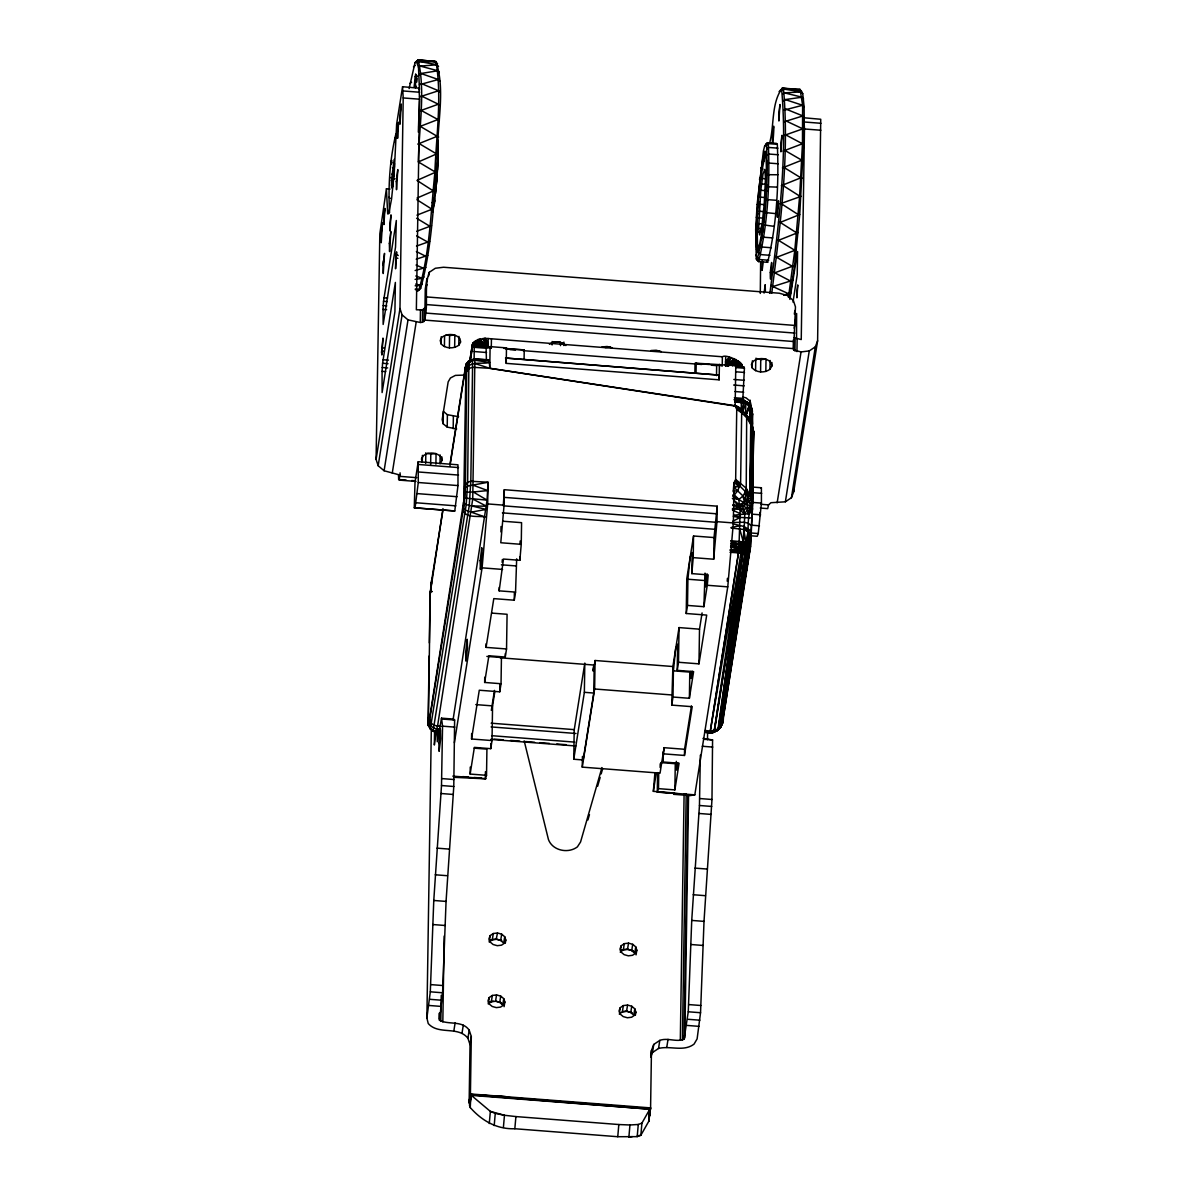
<?xml version="1.0" encoding="UTF-8"?>
<svg xmlns="http://www.w3.org/2000/svg" width="1197" height="1197" viewBox="0 0 1197 1197"><rect width="100%" height="100%" fill="white"/><g stroke="black" fill="none" stroke-linecap="round" stroke-linejoin="round"><path stroke-width="1.5" d="M439.419 732.31C432.027 733.447 426.611 726.474 428.167 719.517L429.139 656.001M449.997 464.346L465.199 368.526L466.351 363.963L468.91 360.731L466.77 363.544L465.453 484.067L464.212 503.458L428.586 726.085L428.331 723.093L430.247 729.197L466.217 504.64L467.653 482.271L468.91 360.731L474.895 358.786L489.229 359.893L489.768 368.302L735.407 406.097L741.138 409.913L741.676 412.815L740.599 482.795L737.726 490.875L734.285 494.885L732.818 494.974M467.832 363.469L468.416 361.21L474.895 358.786L472.74 499.014L437.563 726.055L435.843 732.04L435.469 730.544M752.359 411.843C752.778 404.661 742.873 397.269 734.584 399.349L744.519 400.83L749.726 405.603L749.711 421.329L752.09 425.115L752.03 410.421L749.711 418.381L752.09 425.115M723.257 716.554C724.619 726.579 715.028 735.916 704.928 731.951L709.761 732.759L710.36 730.783L738.729 551.428L744.22 552.55L748.454 550.934L750.07 548.989L752.374 508.411L753.452 430.92L750.175 420.506L744.235 412.815L750.175 420.506L750.758 423.364L749.681 493.344C748.559 500.78 740.404 506.705 732.968 504.85M758.644 228.447L760.798 190.278L762.983 174.134L764.793 169.39L765.496 177.964L764.27 203.46L762.235 223.031L759.556 234.911L758.644 228.447L762.205 228.717M705.242 730.394C711.617 731.891 719.636 730.245 722.345 723.631L750.519 547.313L752.404 509.832L751.536 498.147L751.671 425.204C750.923 419.354 738.25 402.97 734.33 406.367M437.459 169.989L438.117 149.7L437.294 143.505M767.172 169.735L767.112 160.578M788.449 297.425L794.808 250.293L799.641 196.069L802.469 143.745L802.633 105.276L800.12 89.506L782.269 88.099C771.347 102.747 774.294 124.219 770.03 141.441L769.985 141.83M789.811 297.933L794.539 265.824L799.731 214.547L804.294 130.069L804.115 106.817L802.723 93.635L800.12 89.506L783.511 88.997L782.269 88.099L791.441 89.206M396.776 137.864L395.848 134.124C389.788 159.515 388.023 186.627 389.594 212.707M730.245 550.396L739.058 552.999L741.422 551.847L742.26 547.179L741.871 541.732L730.933 540.715M376.082 459.394L399.978 308.512L403.209 97.945L402.551 86.723L396.641 124.129L394.232 172.652L391.539 199.196L388.726 213.679L387.693 213.934L386.407 188.797L379.823 233.864L376.082 459.394L378.177 465.753L384.102 470.75L399.693 474.985L399.2 480.102L415.958 481.403M424.98 307.719L422.556 309.888L416.361 309.784L419.593 99.201L418.92 87.994M409.09 88.608L415.045 62.663L418.202 59.85L436.022 61.631C445.733 90.688 436.83 124.204 437.653 154.563C433.583 199.166 432.656 244.861 420.716 288.208L417.558 291.036L418.965 289.704C429.873 251.759 430.845 211.615 434.885 172.503C436.202 135.74 442.067 98.109 436.022 61.631L418.202 59.85L416.436 61.361L418.501 67.511L419.459 89.925M793.806 337.614L801.242 339.559L804.474 128.977L803.8 117.77L820.738 119.266L817.611 340.816L793.716 491.698L791.426 497.728L785.367 501.797L770.958 502.71L768.534 504.88L767.711 508.62L760.26 508.037M382.067 371.324L382.112 392.571L394.92 311.744L395.369 282.432L382.576 363.26L382.067 371.324L385.703 371.609M383.01 309.395L383.16 324.447L395.534 247.136L396.327 220.502L383.519 301.33L383.01 309.395L386.646 309.679M394.486 165.56L393.289 179.64L391.479 180.298L391.628 187.645L393.963 172.892L394.172 159.381L391.479 180.298L393.215 183.021L391.404 185.116L393.215 183.919M400.082 472.83L400.037 476.376L416.78 477.678M399.978 308.512L402.087 314.871L408.012 319.868L420.267 322.487L420.461 310.098M420.267 322.487L422.361 322.277L422.556 309.888M422.361 322.277L424.022 321.409L424.217 309.021M422.391 455.339L422.287 462.416L421.449 458.945L423.349 455.683C428.601 451.882 436.636 452.092 441.08 457.045L441.917 460.531L440.017 463.793L440.152 454.935M424.022 321.409C429.199 305.684 423.484 287.789 429.259 272.332L435.319 268.263L443.533 267.245L779.277 293.22L787.446 295.509L793.372 300.507L795.466 306.866L793.626 350.003L801.047 351.933L809.262 350.916L815.322 346.846L817.611 340.816M425.668 463.404L425.833 452.78M432.745 211.959L434.107 202.877L432.282 207.919M434.062 205.66L432.581 205.719L434.406 203.505L434.376 197.879M430.636 464.705L430.8 454.082L427.494 453.214M428.302 724.918L430.247 592.919L442.98 508.59M429.334 642.924L430.007 596.435L431.533 582.954M700.35 755.157L699.452 805.491L691.731 920.418L688.26 1011.779L684.071 1039.235C676.544 1042.452 667.702 1037.41 659.816 1040.373L653.757 1044.442L651.467 1050.472L650.584 1107.898L648.744 1121.35L640.844 1135.28L637.193 1136.641L617.757 1136.716L514.83 1128.741C496.935 1129.384 481.882 1120.796 470.256 1107.554L469.149 1102.048L470.032 1044.622L467.922 1038.248C457.987 1025.62 438.566 1035.33 428.227 1023.525L426.88 1017.974L431.324 728.569M435.903 464.197L436.067 453.573L430.8 454.082M441.065 343.868L440.227 340.382L442.127 337.12C447.379 333.32 455.414 333.544 459.857 338.497L460.695 341.968L458.795 345.23C453.543 349.03 445.493 348.821 441.065 343.868L441.169 336.791M437.055 731.726L437.294 741.781L441.513 718.155L453.798 719.113L454.621 719.995L453.783 786.489L446.062 901.416L442.591 992.777L439.508 1020.308C448.606 1025.111 462.192 1020.113 469.209 1030.168L471.304 1036.527L470.421 1093.953L469.224 1102.841L470.421 1093.953L650.584 1107.898L648.744 1121.35L650.18 1108.676L470.66 1094.522L507.378 1096.811L470.87 1094.791L469.613 1105.594L470.66 1094.522M441.917 460.531L441.977 456.985M456.685 428.945L447.214 427.105L443.189 423.798L443.369 411.424L447.394 414.716L458.631 416.691M444.416 346.621L444.581 335.998M426.88 1017.974L430.307 991.819L433.778 900.473L441.498 785.531L442.546 726.16L441.513 718.155M447.214 427.105L447.394 414.716M439.164 1018.916L439.254 1013.32M449.399 347.923L449.578 335.534L446.272 334.666M439.508 1020.308L439.613 1012.842M440.84 1021.415L441.244 995.276M442.83 1021.924L444.162 936.039M453.184 428.661L453.364 416.287M454.651 347.414L454.845 335.025L449.578 335.534M458.795 345.23L458.93 336.387M465.962 366.297L466.351 363.963C462.82 377.534 468.356 356.437 465.962 366.297L463.718 501.259L429.469 719.217C427.538 725.891 434.93 729.542 440.511 729.736M725.591 361.509L729.018 357.2L725.786 366.132L725.591 361.509L731.756 362.676L736.29 366.387C753.691 368.511 727.701 352.995 722.375 356.766L485.234 338.317L478.172 339.484L474.401 341.624L472.441 344.332L472.202 345.948L473.803 345.918L474.192 347.325L474.147 359.384L477.648 359.669M474.192 748.155L486.925 749.142L486.521 775.327L470.152 774.07L470.256 767.082M494.825 691.642L492.565 705.901L492.027 740.569L471.558 738.998L471.648 733.522M486.431 360.342L486.087 346.861L473.803 345.918M488.181 338.497L488.047 347.788L473.024 343.15L470.062 361.524M486.88 656.405L501.438 657.527L501.034 683.726L484.65 682.455L484.74 677.218M454.396 742.724L482.092 567.842L487.688 503.922L488.032 482.256L470.81 481.254L467.653 482.271L464.645 485.892L464.705 498.057L487.074 500.122L488.032 482.256L467.548 486.072L464.586 488.406M719.397 364.352L719.158 379.838L506.241 363.364L506.481 347.893L490.112 346.621L489.768 368.302L735.153 405.723L735.781 365.624L696.205 363.215L695.038 363.394L694.903 372.177M492.176 613.133L507.079 614.285L506.54 648.969L486.072 647.382L486.117 643.732M491.294 348.192L491.428 338.901M453.603 777.302L485.324 778.813L485.428 771.721M470.152 774.07L474.371 747.392L490.755 748.664L490.83 743.427M516.67 558.834L515.548 592.111L499.164 590.854L499.224 587.353M500.945 531.917L501.019 526.5M471.558 738.998L479.279 690.22L499.762 691.806L499.867 684.504M499.164 590.854L503.473 559.044L519.842 560.316L521.249 544.336L500.78 542.75L504.072 505.194L504.311 489.708L717.212 506.181L716.988 521.668L713.681 559.223L693.213 557.637L693.542 535.987L714.025 537.558L717.212 506.181M484.65 682.455L488.885 655.776L505.254 657.048L505.314 653.562M486.072 647.382L493.792 598.62L514.261 600.206L514.381 592.904M519.842 560.316L519.902 556.8M520.097 544.515L520.141 541.014M521.249 544.336L521.578 522.67L502.964 521.234M524.091 358.935L524.226 349.913L503.757 348.327L506.481 347.893M552.101 344.945L552.146 341.489M560.495 345.604L560.54 342.133L553.508 341.848M563.862 345.544L563.907 342.088M573.767 759.242L574.201 730.02L584.809 663.093L584.36 692.315L573.767 759.242L583.178 759.975L593.772 693.048L594.191 665.637M691.432 705.916L684.564 749.277L664.096 747.691L660.056 773.142L582.266 767.127L582.43 756.444M583.178 759.975L583.238 756.324M582.266 767.127L594.64 688.993L595.074 660.505L672.879 666.52L679.043 627.587L699.512 629.173L702.085 612.924M670.096 792.653L653.338 791.352L654.879 773.307M650.18 1108.676L649.208 1116.771L649.417 1108.572M673.821 792.938L673.791 794.329L677.756 793.701L657.288 792.115L657.587 772.604M657.288 792.115L658.5 788.643L658.739 772.918M660.145 767.546L660.205 763.806M658.5 788.643L674.869 789.9L679.088 763.222L662.719 761.965L662.869 752.135M662.719 761.965L664.096 747.691M663.991 753.886L684.475 755.457L692.195 706.694L671.726 705.108L672.879 666.52M672.998 697.028L673.402 670.844L675.647 648.654L677.622 644.166L677.233 670.35L693.602 671.622L689.382 698.3L672.998 697.028L671.726 705.108M674.869 789.9L675.273 763.716L660.714 762.594M677.233 670.35L678.504 662.27L679.043 627.587M678.504 662.27L698.973 663.856L706.709 615.093L686.225 613.507L686.764 578.824L693.542 535.987M684.475 755.457L684.564 749.277M680.315 1040.298L684.1 793.85M687.512 605.428L687.916 579.228L690.16 557.039L692.135 552.55L691.821 573.617L708.19 574.874L707.277 585.273L703.896 606.684L687.512 605.428L686.225 613.507M682.425 1040.103L686.195 793.641M684.071 1039.235L687.826 794.643M689.382 698.3L689.786 672.101L673.402 670.844M684.834 1037.919L688.559 795.212M696.056 372.237L696.205 363.215M698.973 663.856L699.512 629.173M703.896 606.684L705.033 573.109M707.487 739.686L707.607 732.295M713.681 559.223L714.025 537.558M716.509 375.619L716.674 364.801M650.749 1057.056L652.47 1052.537L658.53 1048.467C670.275 1045.46 683.607 1052.118 694.065 1044.098L697.118 1038.876L700.544 1012.722L704.016 921.376L711.976 799.491L712.574 739.955L702.968 738.384M722.225 366.058L722.375 356.766M725.517 366.162L725.666 356.871M673.791 794.329L690.175 795.601L694.814 794.853L727.761 586.844L733.357 522.939L733.97 482.84L735.661 479.399L736.739 409.419L734.853 404.99L741.138 409.913L736.379 407.623L747.302 418.262L753.078 428.915L751.94 512.361L752.374 508.411L750.848 506.511L732.669 496.112M733.312 499.358L740.195 509.084L738.863 550.321L710.36 730.783L740.973 552.939L714.28 730.469L712.933 732.609L704.659 732.369M741.467 411.693L741.437 399.873L734.599 399.334M742.709 401.773L744.414 368.227L744.04 366.821L735.257 366.132M733.566 515.234L747.871 513.782C748.574 505.224 743.427 496.875 746.225 488.241L746.689 415.284L752.015 424.531L753.646 431.982L752.404 509.832M771.93 362.511L771.87 366.043L769.97 369.304C764.718 373.105 756.684 372.895 752.24 367.943L752.344 360.866M734.389 399.693L744.459 400.516L750.085 405.125L752.285 410.227L752.599 432.267M755.591 370.696L755.756 360.073M760.574 371.998L760.753 359.609L755.786 358.307M765.826 371.489L766.02 359.1L760.753 359.609M769.97 369.304L770.105 360.462M769.866 293.385C778.514 226.383 787.626 157.974 781.731 90.508L780.519 89.61M771.751 293.175C780.264 225.724 789.496 156.897 783.511 88.997L801.227 91.9L802.723 93.635M793.416 339.768L793.282 348.611L424.785 320.108L425.264 289.135L426.97 278.362M793.626 350.003L793.761 341.16M794.958 351.11L795.152 338.721M793.716 491.698L793.776 487.972M796.948 351.619L797.142 339.23M749.965 549.378L748.933 546.82L745.462 545.084L730.858 543.154L742.275 544.321L743.561 542.017L744.773 514.037L741.811 503.548L746.808 504.236L751.536 498.147L753.152 428.227L746.689 415.284M752.315 506.271L753.152 428.227M748.424 418.232L752.015 424.531L749.681 493.344L752.135 501.887L753.452 430.92L753.646 431.982L752.434 503.653L747.871 513.782L752.225 511.852M418.337 132.134L419.399 100.458M436.411 172.682L418.352 161.939C418.8 128.259 425.668 92.767 418.202 59.85L415.045 62.663M428.122 722.614L428.586 726.085L429.125 721.163L429.02 725.681L430.725 728.719L433.568 730.798L439.823 731.921M760.634 262.532L760.29 293.445M752.329 476.002L752.3 467.443M755.681 229.345L756.28 258.941L758.644 261.604L767.651 262.308C776.868 224.153 779.023 183.545 777.317 144.298L776.449 143.386L767.442 142.682L764.614 146.199L763.402 151.002L757.117 204.492L755.681 229.345L757.162 230.243M756.399 225.275L756.13 243.649L757.058 252.492L757.91 252.597C765.137 219.724 767.771 185.146 765.751 151.555L764.898 151.435L762.624 159.874L758.883 189.395L756.399 225.275L758.21 224.647L758.105 227.924M764.614 146.199L767.442 142.682L768.309 143.61C770.015 182.842 767.861 223.45 758.644 261.604L757.132 259.839C766.095 222.732 768.19 183.246 766.529 145.091L765.676 144.194M750.01 535.702L757.222 536.271L758.24 533.548L761.427 503.114L761.397 487.778L760.574 487.673M742.275 544.321L743.292 541.927L743.771 529.493L731.143 528.027M383.025 265.435L383.249 273.544L384.521 253.39L383.025 265.435L383.384 260.931M381.544 352.202L382.98 338.093L381.903 355.015L381.544 352.202L383.803 351.02M716.195 522.296L503.294 505.822L504.311 489.708M676.32 761.352L676.559 770.105L677.711 762.833M690.759 671.457L691.073 678.49L692.225 671.218M765.377 291.32L765.197 284.662L764.075 293.085M796.529 338.542L796.633 313.479L794.18 328.217M751.731 410.107L752.06 410.81L750.968 406.606L747.736 402.431L744.519 400.83L734.749 400.247M415.06 507.887L418.277 482.511L418.232 461.728L457.957 464.795L457.987 485.578L454.77 510.969L414.267 507.797L415.015 482.092L418.232 461.728M722.704 716.285L723.212 719.741L722.105 724.215L720.429 727.581L716.405 731.202L718.454 728.345L719.158 729.063L748.918 550.455C744.983 545.114 736.17 548.271 730.619 546.64L739.133 547.598L748.454 550.934L750.354 534.909L743.921 526.471L732.983 523.867M750.25 545.637L750.429 546.73L750.354 534.909L750.07 548.989L750.25 545.637L746.404 542.869L741.871 541.732L739.372 543.842L730.918 541.134M719.128 726.893L717.871 730.14L712.933 732.609L709.791 732.729L709.626 731.995L716.405 731.202L715.761 729.856L717.871 730.14L742.709 552.894L738.863 550.321L730.305 549.977L741.422 551.847L746.733 548.465L747.706 543.543L748.933 546.82L746.075 552.131L718.469 728.404L742.709 552.894L744.07 552.46L745.477 547.972L744.684 542.346L746.793 545.578L747.482 551.428L719.128 727.851L720.429 727.581L749.846 549.498C747.93 535.433 746.808 520.471 750.848 506.511L745.507 491.698L735.153 481.359M766.678 184.398L765.975 196.069M741.616 411.738L741.586 401.474L747.661 402.835L751.776 408.357L752.404 424.381L752.479 413.519L752.105 421.583L749.711 418.381L746.973 416.915M748.215 498.057L751.192 498.7L752.285 504.476L749.696 501.573L745.926 500.555L742.963 495.932L733.671 487.014L739.955 486.326L733.97 482.84L733.282 491.039L734.285 494.885L739.028 499.463L739.148 507.348L744.19 509.503L750.848 506.511L751.671 512.825M747.706 549.004L747.137 543.243L745.477 547.972L738.863 550.321M759.242 206.767L759.467 203.385M395.728 257.535L395.564 268.786L396.626 251.864L395.728 257.535L397.868 258.357M415.464 87.98L415.673 74.244L414.132 86.573L416.406 86.334M434.571 731.083L434.346 745.028L435.917 732.504M502.127 562.351L502.366 559.478M705.691 573.842L705.587 586.889L707.203 573.887M727.207 581.203L727.432 578.331M762.19 260.826L762.145 270.372L763.252 261.963M759.676 515.907L759.96 512.511M799.012 212.288L799.312 208.667M437.159 174.807L436.351 184.607L437.159 174.807L436.142 176.707M470.256 1107.554L470.87 1094.791L649.806 1109.185L641.921 1123.115L640.844 1135.28L637.432 1135.818M489.274 1123.549L490.351 1111.385L471.334 1095.375L469.658 1105.923L470.87 1094.791M494.196 1125.584L495.259 1113.405L490.351 1111.385L504.461 1115.275L515.907 1116.577L618.819 1124.537L629.951 1124.985L638.27 1124.477L641.921 1123.115M503.398 1127.439L504.461 1115.275L495.259 1113.405M514.83 1128.741L515.907 1116.577M617.757 1136.716L618.819 1124.537M629.951 1124.985L628.874 1137.15L632.3 1136.611M637.193 1136.641L638.27 1124.477M691.821 573.617L693.213 557.637M750.07 548.989L750.324 546.086L722.345 723.631L722.39 722.36M751.477 409.09C750.055 406.756 748.753 401.204 744.983 402.925L747.916 404.661M436.157 186.433L435.379 193.719L435.693 187.615M763.611 222.792L764.12 218.078M762.384 233.056L763.058 227.714M437.623 160.248L437.384 148.727M749.711 418.381L750.968 406.89L741.571 400.636M434.406 203.505L438.147 163.226L437.758 139.989M431.474 582.804L430.336 591.767L432.356 591.527M761.487 239.235L761.935 236.138M470.167 361.389L473.024 343.15M378.177 465.753L402.087 314.871M384.102 470.75L408.012 319.868M392.272 473.054L416.167 322.158M428.691 275.923L429.259 272.332M442.935 510.176L431.234 583.089L432.132 578.39L431.593 580.5M449.952 465.932L465.828 365.923L464.885 370.337L465.424 368.227M469.598 362.362L472.202 345.948L486.087 346.861M469.508 362.796L472.441 344.332L482.96 345.619L485.249 347.339L478.172 339.484L480.685 343.868L484.89 347.295M453.065 719.786L487.074 500.122L473.249 491.967L464.406 492.341M491.324 710.36L494.481 690.385M485.324 778.813L486.521 775.327M490.755 748.664L492.027 740.569M499.762 691.806L501.034 683.726M505.254 657.048L506.54 648.969M514.261 600.206L515.548 592.111M453.843 1030.961L455.114 1022.881M461.997 1033.25L463.284 1025.171M467.922 1038.248L469.209 1030.168M470.032 1044.622L471.304 1036.527M493.284 933.525L490.172 935.605L489.169 941.934L492.281 939.854L496.486 939.331L501.752 940.618L496.246 939.061L490.695 939.765L492.281 939.854L493.284 933.525L497.488 933.002L501.678 934.169L504.715 936.727L505.792 939.989L505.284 943.161M469.149 1102.048L470.421 1093.953M497.488 933.002L496.246 939.061M504.087 1006.677L504.835 1001.919L503.757 998.657L500.72 996.099L496.546 994.931L492.326 995.455L489.229 997.535L488.226 1003.864L491.324 1001.784L495.543 1001.261L500.81 1002.547L503.473 1004.792M501.678 934.169L500.675 940.498L503.713 943.056L504.715 936.727M492.326 995.455L491.324 1001.784L489.753 1001.694L493.448 1001.231M495.543 1001.261L496.546 994.931M500.72 996.099L499.718 1002.428L502.755 1004.986L503.757 998.657M592.979 670.44L593.832 664.993M593.084 671.053L593.936 665.622M595.074 660.505L594.355 665.083L500.181 657.796M620.45 950.493L621.198 945.75L624.31 943.655L628.515 943.131L632.704 944.313L635.742 946.872L636.804 950.134L636.056 954.877M624.31 943.655L623.308 949.984L620.196 952.079M628.515 943.131L627.512 949.46L621.722 949.894M653.338 791.352L656.255 772.948M619.492 1012.423L620.241 1007.679L623.353 1005.585L627.557 1005.061L631.747 1006.243L634.784 1008.802L635.861 1012.063L635.353 1015.221M632.704 944.313L631.702 950.642L634.739 953.201L635.742 946.872M619.238 1014.009L622.35 1011.914L623.353 1005.585M627.557 1005.061L626.555 1011.39L622.35 1011.914M631.747 1006.243L630.744 1012.572L633.782 1015.131L634.784 1008.802M749.337 405.544L750.19 400.157M650.689 1055.32L651.467 1050.472M652.47 1052.537L653.757 1044.442M658.53 1048.467L659.816 1040.373M649.298 1115.978L650.584 1107.898M710.016 732.429L712.993 732.175L714.564 730.35L742.709 552.894L744.07 552.46M666.744 1047.435L668.031 1039.355M789.885 299.415L797.576 251.55L797.217 274.652L792.998 302.108M794.329 314.048L794.898 310.457M777.152 502.83L801.047 351.933M785.367 501.797L809.262 350.916M791.426 497.728L815.322 346.846M714.28 730.469L742.709 552.894L739.058 552.999M719.786 726.444L720.803 725.562L720.429 727.581L749.591 549.752L719.128 727.851L747.033 551.652L718.469 728.404L745.088 550.022L746.075 552.131M719.876 727.237L749.846 549.498M746.03 542.75L743.771 529.493L747.975 531.722L746.793 545.578L746.03 542.75L747.975 531.722L750.474 530.525L750.803 532.62M741.407 399.903L734.3 399.858L744.459 400.516L742.155 411.873M429.947 597.213L429.918 605.562M759.766 248.048L760.604 244.278M430.651 588.311L431.159 586.186M601.956 767.561L580.56 841.985L577.403 846.863C568.261 853.88 552.565 850.738 548.435 839.501L524.181 740.838M587.936 819.945L589.463 814.633M597.617 786.279L600.161 777.422M601.178 773.875L602.704 768.549M488.107 343.15L486.805 347.534L485.234 338.317L488.107 343.15L482.167 343.359L478.336 346.427L472.441 344.332M430.247 592.919L430.651 591.587M722.06 723.452L720.759 725.158L722.315 722.614M748.933 405.648L745.596 416.182L745.791 403.688L734.763 400.89M465.663 366.776L466.77 363.544L466.022 366.462C469.897 357.245 481.568 360.851 489.229 359.893L488.451 361.105M466.396 369.693C469.419 360.177 482.571 364.651 489.693 362.422L475.269 360.282M738.325 360.91L731.008 364.801L732.564 365.609L735.871 359.414L728.03 366.132L731.068 357.634L727.806 361.674L727.058 366.102L734.135 358.636L728.3 366.147M753.287 429.648L753.018 430.396L752.105 427.075M466.232 366.955L467.069 364.711L466.276 367.449L467.204 367.374M742.664 412.022L745.791 403.688L747.167 404.556L747.661 402.835L746.988 404.032L744.31 402.042L742.155 402.701M489.229 997.535L488.047 1000.632L489.124 1003.879L492.162 1006.453L496.351 1007.62L500.555 1007.096L503.668 1005.016L504.835 1001.919M620.241 1007.679L619.073 1010.762L620.151 1014.024L623.188 1016.582L627.363 1017.764L631.582 1017.241L634.694 1015.146L635.861 1012.063M425.833 287.624L426.97 284.617M490.172 935.605L489.004 938.687L490.082 941.949L493.119 944.523L497.294 945.69L501.513 945.166L504.61 943.086L505.792 939.989M621.198 945.75L620.031 948.832L621.093 952.094L624.131 954.652L628.32 955.834L632.525 955.296L635.637 953.216L636.804 950.134M466.396 371.938L469.404 368.317L472.561 367.299L489.768 368.302L475.448 363.679M751.357 408.79L749.726 405.603L745.596 416.182L750.085 405.125M432.581 205.719L434.765 201.051L432.042 202.637M749.053 513.693L752.374 508.411M750.07 548.316L748.918 550.455L749.202 544.575M744.773 514.037L747.96 508.306L743.068 506.166L741.362 503.787L739.148 507.348L732.414 508.77M428.691 722.779L429.02 725.681L428.391 723.257M732.34 498.356L739.028 499.463L742.963 495.932L745.507 491.698L748.634 496.725L746.225 488.241L735.661 479.399L739.955 486.326L733.716 486.536M751.507 408.701L750.893 408.401M759.003 250.412L757.761 250.727C756.22 218.213 757.985 184.338 765.781 152.827L766.783 155.49M709.761 732.759L712.933 732.609M437.174 157.63L438.087 156.553M748.454 550.934L749.651 547.553L747.048 550.964M471.498 359.594L472.381 360.536L472.561 367.299L470.81 481.254L469.254 505.523L433.045 731.307M741.182 400.202L744.459 400.516M415.374 289.659L418.965 289.704L420.716 288.208M779.067 91.645L780.818 90.164M781.731 90.508L783.511 88.997M417.588 62.992L419.384 61.496L436.022 61.631M413.459 66.882L415.194 65.446M391.628 187.645L393.409 186.148M415.164 285.799L420.566 285.44L422.287 284.003M766.529 145.091L768.309 143.61L777.317 144.298M782.703 94.309L784.499 92.872L801.227 91.9M418.501 67.511L420.297 66.089L437.07 64.773L438.551 66.478M415.09 279.38L422.332 278.347L424.022 277.016M756.444 249.44L758.24 248.048L758.09 245.235M767.112 148.847L768.908 147.47L777.915 148.159M783.392 100.922L785.202 99.575L802.08 97.211L803.561 98.857M419.115 74.812L420.925 73.496L437.848 70.773L439.314 72.419M409.898 83.476L411.573 82.279M415.12 270.537L425.863 267.41M794.584 265.45L774.773 272.826L773.112 271.704M783.631 295.225L790.738 292.816M783.796 110.184L802.633 105.276L804.115 106.817M767.412 155.266L769.222 154.069L778.23 154.757M739.133 547.598L742.26 547.179L745.462 545.084L743.561 542.017M419.444 84.688L438.326 79.526L439.793 81.022M716.105 730.769L719.008 728.898L720.953 725.831M747.482 551.428L748.768 550.605M416.212 259.195L427.748 255.44M771.212 285.245L772.843 286.562L792.638 280.307M783.9 121.84L802.888 115.929L804.354 117.321M730.14 365.235L739.596 361.958M419.459 96.912L438.506 90.763L439.957 92.109M729.557 365.459L733.342 363.409L740.988 363.514L732.564 365.609M767.427 164.034L769.222 163.076L778.23 163.78M549.408 344.257C554.301 340.726 561.588 341.369 565.852 345.529M551.248 343.479L553.508 342.297M760.723 167.909L762.339 167.056M746.808 504.236L739.148 507.348L732.893 505.254M732.639 521.338L740.255 517.418L751.686 518.002M416.481 246.073L429.663 241.42M794.539 265.824L792.923 266.587L774.998 256.382M783.676 135.59L802.828 128.857L804.294 130.069M434.885 172.503L416.975 180.433L433.404 190.981L434.945 190.892M779.995 203.849L801.152 196.323M419.174 111.126L438.356 104.214L439.838 105.366M418.352 161.939L436.157 154.129L437.668 154.368M781.297 185.67L800.838 177.799L802.334 178.293M778.484 222.014L780.205 222.418L799.731 214.547M417.035 198.059L433.404 190.981M795.167 90.104L800.12 89.506M800.284 91.84L801.631 91.271M417.723 144.104L437.174 136.308L438.656 137.012M782.374 167.924L801.795 160.203L803.277 160.952M776.808 239.669L778.514 240.343L798.13 232.517M416.945 215.146L433.299 208.727M418.591 127.002L437.922 119.535L439.389 120.463M776.673 257.28L796.379 249.754M783.167 151.091L802.469 143.745L803.935 144.732M416.751 231.275L431.519 225.709M767.112 174.702L777.93 174.747M704.943 731.831L712.993 732.175L716.39 731.053L714.564 730.35M393.394 179.176L394.98 178.667M759.392 179.161L760.978 178.637M735.497 365.025L741.167 363.708L735.497 365.025L741.841 364.831L736.29 366.387L742.394 366.536M749.95 406.83L750.968 406.606L750.295 407.204L748.664 405.454M731.143 527.533L739.746 525.767M471.394 512.121L486.177 509.398L466.217 504.64L463.583 502.366L463.643 508.291L465.573 510.221L485.174 516.999C478.231 515.488 464.78 518.885 462.76 509.069M766.529 186.732L777.317 187.121M490.112 346.621L485.473 347.369L491.054 347.803M524.226 349.913L505.942 348.955M756.998 213.754L758.763 213.5M622.62 1011.6L626.315 1011.136L631.821 1012.677L626.315 1011.136M437.04 729.003L440.331 728.599M623.562 949.67L627.258 949.206L632.779 950.747L635.442 952.992M733.058 522.505L744.13 522.236L748.32 523.239L751.162 525.543M381.708 348.192L383.938 347.968M744.19 509.503L740.255 509.907L744.265 514.022L744.19 509.503L733.881 509.099M730.32 549.737L739.013 548.869L730.604 546.894M552.386 342.686L557.817 341.878M601.852 346.995L607.118 346.487L612.086 347.773M605.173 347.564L610.425 347.055M650.988 350.796L656.255 350.287L661.223 351.589M659.562 350.856L650.988 350.497M473.249 491.967L487.718 490.59L473.578 485.354M478.336 346.427L484.456 347.13L481.703 346.202L482.96 345.619L484.65 347.205L481.703 346.202L484.65 347.205M733.282 491.039L737.726 490.875M752.943 429.783L752.255 428.242M423.962 61.286L434.72 61.466M734.734 400.112L741.497 400.232L734.614 399.454M472.112 505.927L486.491 506.241L472.74 499.014M748.679 403.688L746.12 403.613L747.287 402.551L744.04 400.905M391.838 174.119L393.604 174.178M765.691 199.54L776.449 200.288M483.648 359.669L474.356 359.309L477.887 359.758M704.629 732.205L709.701 732.399L704.584 731.98M436.381 731.517L439.957 731.726M734.778 402.087L741.601 402.551M729.99 552.281L738.534 552.879M402.551 86.723L419.474 88.219M403.284 90.972L419.653 92.244M804.534 122.019L820.918 123.291M403.209 97.945L419.593 99.201M804.474 128.977L820.843 130.249M762.25 178.503L765.811 178.772M761.516 183.964L765.078 184.248M760.798 190.278L766.14 190.697M760.14 197.146L765.482 197.55M759.571 204.238L764.913 204.657M759.122 211.226L764.464 211.645M775.372 213.59L764.629 212.468M386.407 188.797L390.042 189.081M758.808 217.794L762.369 218.063M758.644 223.63L762.205 223.899M774.115 226.353L763.417 224.871M758.793 232.038L762.354 232.308M772.753 237.919L763.746 237.23L762.085 236.138M771.362 247.749L762.354 247.046L760.738 245.684M770 255.305L760.993 254.617L759.407 253.046M768.743 260.243L759.736 259.554L758.195 257.834M426.686 296.946L795.182 325.449M383.953 297.814L387.604 298.098M426.356 304.577L794.853 333.08M383.519 301.33L387.155 301.614M383.175 305.579L386.811 305.848M425.668 313.06L794.165 341.564M695.038 363.394L709.597 364.531M472.471 346.247L475.987 346.517M481.254 346.921L484.755 347.19M712.529 364.935L721.836 365.654M735.691 366.611L739.192 366.88M509.907 349.629L515.503 350.063M522.954 350.631L701.741 364.472M711.063 365.19L716.644 365.624M474.192 347.325L486.476 348.282M735.646 367.554L744.414 368.227M474.266 351.544L486.551 352.502M735.721 371.773L744.504 372.462M719.023 375.095L505.553 358.038L719.023 375.095L719.158 379.838M733.851 379.479L744.384 380.302M733.641 385.045L744.175 385.853M383.01 359.743L388.471 360.162M382.576 363.26L388.023 363.693M734.973 391.539L743.741 392.212M382.217 367.509L387.678 367.928M465.229 375.05L455.399 375.394L450.431 377.998L448.157 381.918L442.172 419.638L443.189 423.798M734.374 397.718L743.142 398.392M751.566 486.97L761.397 487.778M418.8 464.511L458.511 467.578M752.689 492.655L761.711 493.344M418.8 472.007L458.526 475.074M752.419 502.411L761.427 503.114M761.083 504.311L768.534 504.88M398.511 474.76L398.646 479.518L406.097 480.087M411.678 480.521L415.404 480.805M418.277 482.511L457.987 485.578M751.611 514.126L760.619 514.83M503.982 497.353L716.898 513.827M417.319 493.613L457.03 496.695M487.688 503.922L504.072 505.194M716.988 521.668L733.357 522.939M750.459 525.109L759.467 525.812M416.152 502.77L455.862 505.852M502.411 512.87L715.327 529.343M749.232 532.845L758.24 533.548M414.267 507.797L454.77 510.969M501.393 564.804L515.952 565.927M687.916 579.228L704.285 580.5M482.092 567.842L502.56 569.428M707.277 585.273L727.761 586.844M594.64 688.993L672.43 695.008M584.36 692.315L593.772 693.048M475.808 704.599L492.565 705.901M442.336 719.038L454.621 719.995M703.806 739.267L712.574 739.955M491.159 723.197L574.246 729.631M491.099 726.923L576.041 733.492M442.546 726.16L454.83 727.118M702.25 746.255L712.769 747.078M441.139 726.325C436.441 726.444 429.977 724.784 429.469 719.217L429.528 723.721L429.125 721.163M491.593 735.676L574.799 742.125M493.897 739.103L503.144 739.821M510.55 740.404L519.797 741.108M525.333 741.542L534.58 742.26M540.131 742.679L549.378 743.397M556.77 743.98L566.016 744.684M490.755 739.417L575.817 745.985M462.76 776.614L468.356 777.048M473.937 777.481L481.374 778.05M452.825 776.135L485.997 778.693M657.961 792.01L694.814 794.853M441.738 778.574L454.022 779.531M699.691 798.534L711.976 799.491M441.498 785.531L453.783 786.489M699.452 805.491L711.736 806.449M441.02 793.506L453.289 794.464M698.958 813.466L711.242 814.409M436.995 848.149L449.279 849.107M694.948 868.109L707.232 869.052M435.199 874.783L447.483 875.725M693.153 894.728L705.437 895.685M433.778 900.473L446.062 901.416M691.731 920.418L704.016 921.376M432.775 924.533L445.06 925.49M690.714 944.493L702.998 945.45M430.711 984.607L442.995 985.55M688.649 1004.567L700.933 1005.51M430.307 991.819L442.591 992.777M688.26 1011.779L700.544 1012.722M429.648 999.3L441.932 1000.258M687.602 1019.26L699.886 1020.203M428.87 1005.465L441.154 1006.408M686.824 1025.41L699.108 1026.368M471.334 1095.375L649.806 1109.185M733.477 516.161L740.315 516.7M757.836 201.56L759.586 201.709M440.197 730.933L436.621 730.604L440.137 731.038M632.779 950.747L627.258 949.206M795.107 89.64L798.758 90.089M436.232 63.232L437.518 63.396M757.117 204.492L758.629 204.702M433.419 200.572L434.451 200.722L434.242 197.969M733.462 516.401L740.255 517.418M419.384 61.496L437.07 64.773M415.314 289.016L418.965 289.704M389.818 177.5L391.329 177.784M705.093 731.098L710.075 732.19L712.813 730.589L712.993 732.175M739.148 547.298L730.709 545.413L739.192 546.82L730.828 543.647M784.499 92.872L802.08 97.211M743.128 397.105L746.105 397.883L750.13 401.19L751.147 405.349M420.297 66.089L437.848 70.773L439.329 72.568M415.673 284.078L420.566 285.44M496.665 1001.38L500.81 1002.547M437.653 154.563L419.504 143.79M758.883 189.395L760.604 189.934M785.202 99.575L802.633 105.276M765.811 190.278L767.307 190.787M420.925 73.496L438.326 79.526M485.369 347.339L480.685 343.868L474.401 341.624L478.785 345.155L473.339 342.806M415.808 275.998L422.332 278.347M756.265 217.3L757.761 217.869M414.581 81.142L416.765 81.995L417.214 78.374L415.135 76.623M563.443 343.539L561.902 342.94L564.655 345.2M785.606 108.972L802.888 115.929M743.921 526.471L750.474 530.525M421.254 83.521L438.506 90.763M416.062 265.046L424.187 268.607M772.843 286.562L789.077 293.968M392.407 167.834L394.097 168.612M785.696 120.792L802.828 128.857M421.269 95.91L438.356 104.214M732.369 509.922L740.554 513.902M416.376 251.535L426.117 256.457M774.773 272.826L791.008 281.28M785.486 134.752L802.469 143.745M760.08 177.964L761.756 178.862M420.985 110.333L437.922 119.535M416.676 235.869L428.047 242.243M784.963 150.463L801.795 160.203M420.386 126.433L437.174 136.308M437.189 149.146L438.117 149.7M416.616 218.273L429.932 226.308M778.514 240.343L794.808 250.293M784.155 167.55L800.838 177.799M734.719 405.065L741.138 409.913L735.153 405.723M416.885 199.704L431.743 209.071M780.205 222.418L796.574 232.802M783.077 185.55L799.641 196.069M781.746 203.999L798.204 214.577M475.808 340.606L480.685 343.868M736.739 409.419L741.676 412.815M761.352 167.924L762.983 169.151M388.845 197.281L390.312 198.403M393.065 162.672L394.681 164.034M396.192 253.824L398.227 255.53M735.272 501.378L739.312 504.85M762.624 159.874L764.225 161.356M391.479 180.298L393.215 181.989M739.357 544.321L742.26 547.179M766.783 261.38L767.651 262.308M756.28 258.941L757.132 259.839M763.836 154.263L765.392 155.939M755.696 255.185L757.162 256.831M415.673 74.244L417.633 76.473M764.898 151.435L766.424 153.201M746.225 488.241L751.536 498.147M485.967 342.955L483.094 338.407L485.817 347.399L482.167 343.359L480.072 338.901L486.551 347.489L484.725 338.332M428.077 722.105L427.957 717.616M464.107 496.635L464.212 503.458L463.718 501.259M739.671 528.685L743.292 541.927M771.87 366.043L771.033 362.571C766.589 357.619 758.554 357.394 753.302 361.195L751.402 364.457L752.24 367.943M752.255 481.119L753.093 484.605M742.963 495.932L744.429 502.186M429.768 601.148L430.007 602.271M751.327 424.606L751.507 425.803M463.239 505.553L463.224 511.239M752.389 413.384L752.554 414.79M427.972 720.654L428.167 722.255M506.107 358.621L506.241 363.364M381.005 234.627L381.245 242.737L382.516 222.582L381.005 234.627M383.743 218.063L383.923 224.557L384.94 208.443L383.743 218.063M391.254 162.777C391.269 168.792 392.137 154.727 391.254 162.777M389.818 224.497L389.998 230.991L391.015 214.876L389.818 224.497M389.354 243.47L389.579 251.579L390.85 231.44L389.354 243.47M394.83 140.139C394.845 146.169 395.713 132.089 394.83 140.139M397.404 131.85L397.584 138.328L398.601 122.214L397.404 131.85M396.297 181.6L396.521 189.71L397.793 169.57L396.297 181.6M399.783 116.064L400.022 124.174L401.294 104.034L399.783 116.064M438.865 742.888L439.104 751.327L440.676 738.818L440.436 730.379L438.865 742.888M465.633 652.32L465.872 661.073L467.503 648.071L467.249 639.318L465.633 652.32M480.147 560.705L480.386 569.473L482.002 556.47L481.763 547.717L480.147 560.705M772.379 136.323C772.23 161.341 775.746 104.184 772.379 136.323M770.299 272.572C770.135 297.604 773.666 240.432 770.299 272.572M778.723 114.358L778.903 121.017L779.95 104.498L778.723 114.358M777.242 210.702L777.422 217.36L778.469 200.842L777.242 210.702M780.728 145.181L780.908 151.824L781.955 135.306L780.728 145.181M796.798 292.637L796.948 297.814L797.756 284.931L796.798 292.637M748.933 546.82L747.975 531.722L748.933 546.82"/></g></svg>
